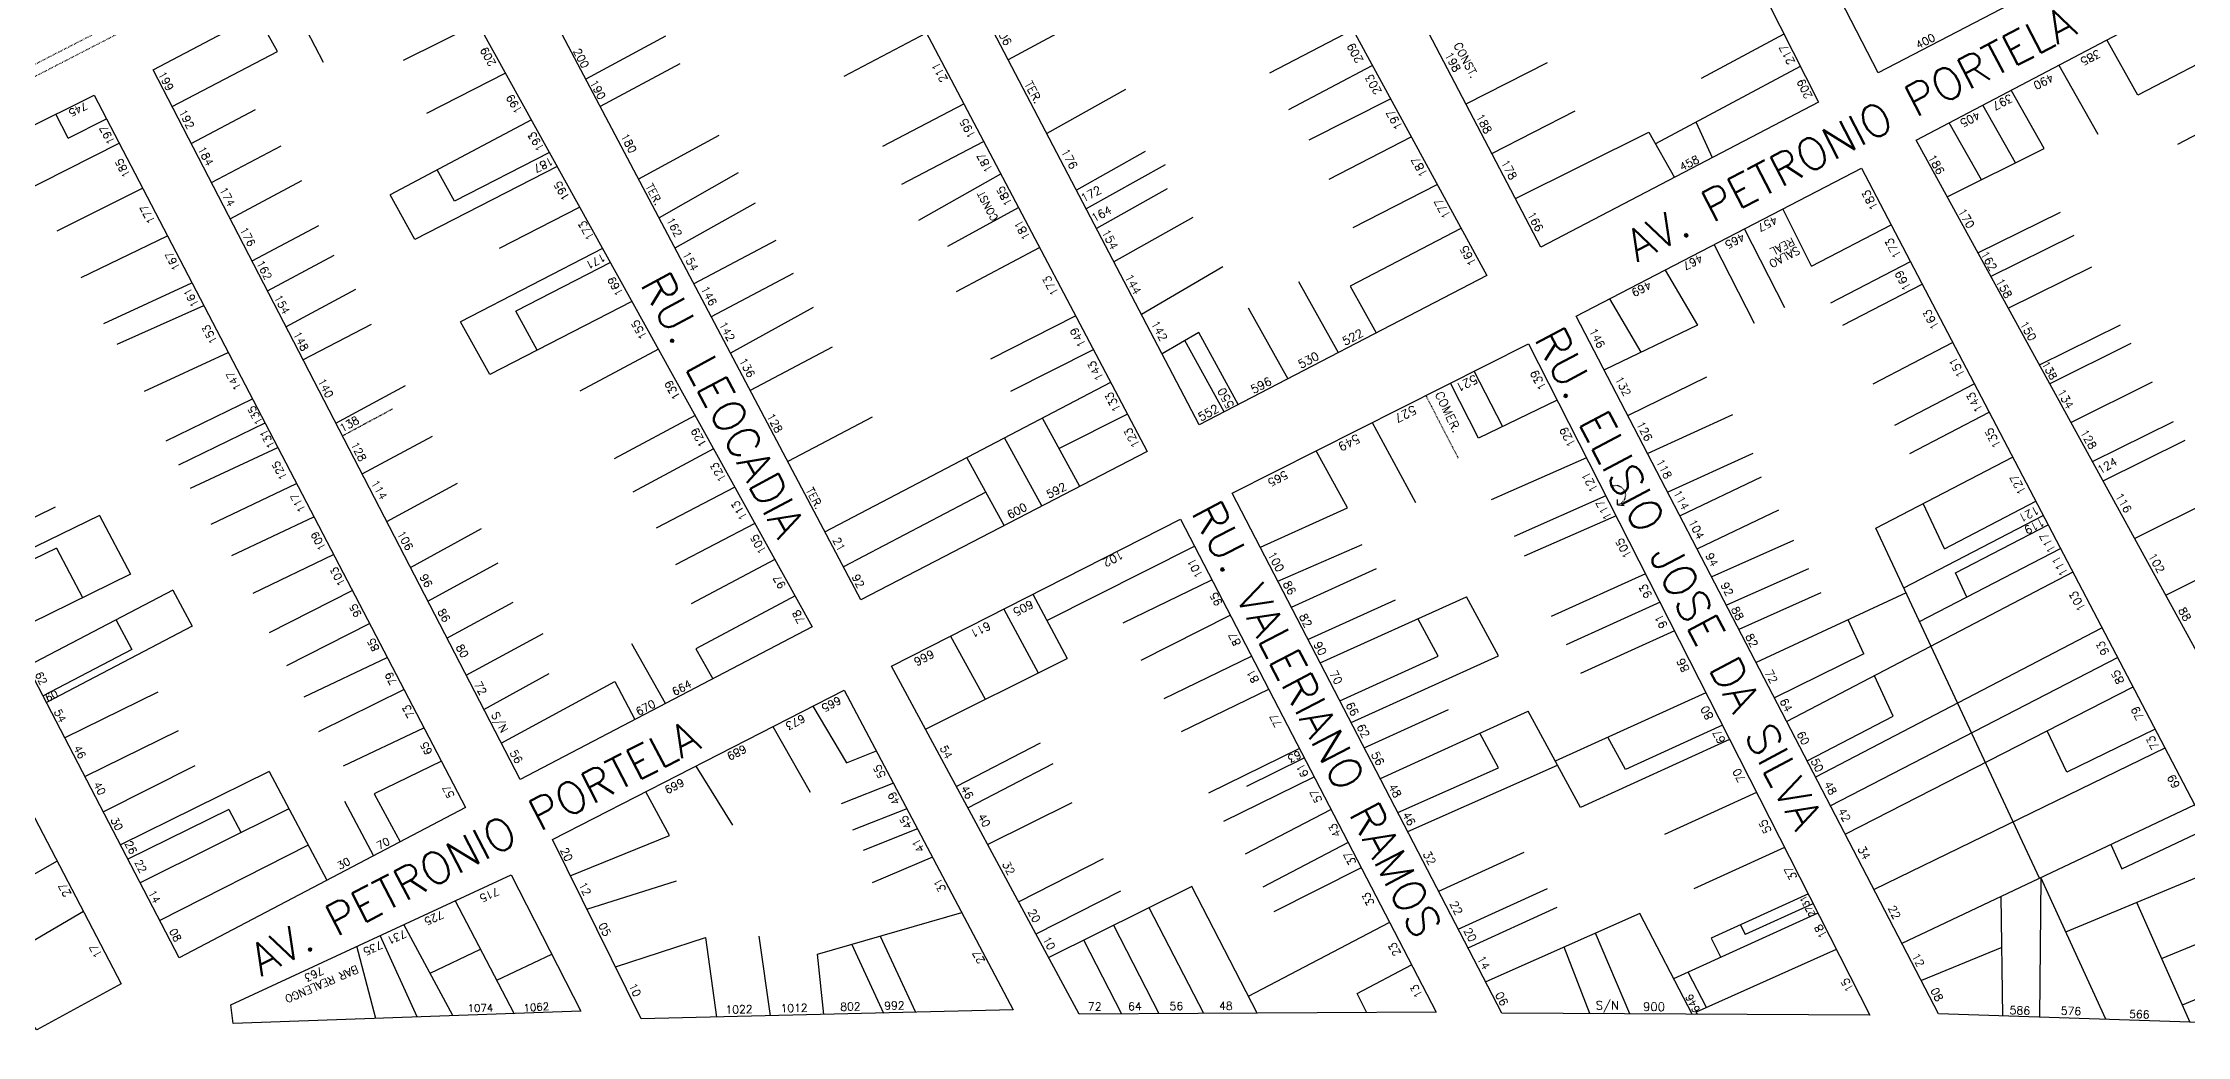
# Model space of a CAD drawing. Extents: x 714896 to 749292, y 8417558 to 8447149.
# Drawn here: x 737358.6 to 737760.6, y 8427037.1 to 8427223.3 of the extents above; entities that cross this region are included whole.
import ezdxf

# ---------------------------------------------------------------- set-up
doc = ezdxf.new("R2010")
doc.units = 0
doc.header["$MEASUREMENT"] = 0
doc.linetypes.add('ACAD_ISO03W100', pattern=[30, 12, -18])
for name, color, linetype in [('LOTE', 7, 'CONTINUOUS'), ('NUM-PORTA', 7, 'CONTINUOUS'), ('QUADRA', 6, 'CONTINUOUS'), ('TEXTO', 7, 'CONTINUOUS'), ('TEXTODERUA', 3, 'CONTINUOUS')]:
    doc.layers.add(name, color=color, linetype=linetype)
doc.styles.add('ROMANS', font='ROMANS.SHX', dxfattribs={"height": 1.5})

msp = doc.modelspace()

# ---------------------------------------------------------------- linework, layer by layer
at = {"layer": 'LOTE', "color": 7}
for p, q in [((737404.86, 8427231.71, 515.21), (737411.11, 8427219.65, 516.54)), ((737402.54, 8427221.67, 516.31), (737398.74, 8427228.48, 515.21)), ((737440.15, 8427226.92, 516.85), (737426.12, 8427219.98, 516.62)), ((737554.33, 8427228.02, 519.5), (737539.58, 8427220.08, 519.72)), ((737588.6, 8427217.62, 519.5), (737604.22, 8427225.76, 520.08)), ((737382.8, 8427211.35, 519.26), (737402.54, 8427221.67, 516.31)), ((737475.33, 8427224.5, 517.93), (737460.37, 8427216.46, 519.26)), ((737508.79, 8427216.99, 517.12), (737524.23, 8427225.15, 516.69)), ((737684.99, 8427224.92, 522.2), (737669.48, 8427216.58, 520.97)), ((737751.39, 8427213.48, 524.79), (737745.53, 8427223.81, 525.03)), ((737769.42, 8427222.83, 525.04), (737751.39, 8427213.48, 524.79)), ((737445.34, 8427217.56, 516.85), (737430.52, 8427210, 516.81)), ((737478.01, 8427219.35, 517.93), (737463.05, 8427211.32, 519.26)), ((737592.17, 8427210.75, 519.36), (737607.84, 8427219, 520.08)), ((737625.41, 8427211.8, 519.93), (737640.68, 8427219.59, 520.6)), ((737688.08, 8427218.82, 522.2), (737660.92, 8427204.31, 520.54)), ((737736.53, 8427219.08, 525.03), (737743.84, 8427206.17, 524.67)), ((737561.56, 8427214.54, 519.41), (737546.8, 8427206.29, 519.72)), ((737733.83, 8427203.48, 524.58), (737727.6, 8427214.37, 525.03)), ((737363.34, 8427205.38, 0.03), (737361.01, 8427209.87)), ((737386.39, 8427204.39, 519.26), (737398.46, 8427210.74, 517.21)), ((737516.08, 8427203.87, 517.09), (737531.24, 8427211.85, 516.69)), ((737596.02, 8427205.11, 519.29), (737611.23, 8427212.76, 520.08)), ((737630.25, 8427202.54, 519.93), (737645.85, 8427210.5, 520.55)), ((737728.46, 8427200.79, 524.58), (737722.29, 8427211.58, 525.03)), ((737774.71, 8427212.55, 525.04), (737758.81, 8427204.21, 524.74)), ((737363.34, 8427205.38, 0.02), (737370.49, 8427209)), ((737450.17, 8427208.84, 516.85), (737423.67, 8427194.78, 516.95)), ((737485.29, 8427205.91, 517.95), (737470.25, 8427197.72, 519.26)), ((737599.76, 8427197.71, 519.14), (737615.1, 8427205.66, 520.08)), ((737634.68, 8427194.09, 519.93), (737659.68, 8427206.52, 520.6)), ((737659.68, 8427206.52, 520.6), (737664.47, 8427198.04, 520.22)), ((737668.56, 8427208.35, 520.66), (737671.57, 8427201.75, 520.22)), ((737722.07, 8427197.6, -0.44), (737715.98, 8427208.26)), ((737353.38, 8427194.57, 515.45), (737372.87, 8427204.43, 515.38)), ((737390.19, 8427197.06, 519.26), (737403.24, 8427203.95, 517.44)), ((737453.57, 8427202.69, 516.85), (737435.78, 8427193.57, 517)), ((737519.64, 8427196.78, 517.07), (737534.96, 8427204.8, 516.69)), ((737565.23, 8427202.88, 519.21), (737552.36, 8427195.66, 519.72)), ((737715.62, 8427194.37, 523.67), (737733.83, 8427203.48, 524.58)), ((737393.69, 8427190.29, 519.26), (737407.13, 8427197.44, 517.59)), ((737455.03, 8427200.07, 516.85), (737428.33, 8427186.38, 517.07)), ((737488.97, 8427198.92, 517.95), (737474.1, 8427190.44, 519.26)), ((737522.8, 8427190.05, 517.05), (737538.19, 8427198.68, 516.69)), ((737569.02, 8427200.42, 519.13), (737554.22, 8427192.12, 519.72)), ((737361.26, 8427188.04, 515.45), (737377.24, 8427196.05, 515.38)), ((737492.16, 8427193.19, 517.93), (737477.08, 8427184.8, 519.26)), ((737569.39, 8427195.87, 519.19), (737556.14, 8427188.44, 519.72)), ((737604.28, 8427188.64, 518.84), (737619.98, 8427196.69, 520.08)), ((737397.79, 8427182.37, 519.26), (737410.33, 8427189.03, 517.78)), ((737459.15, 8427192.42, 516.85), (737444.12, 8427184.69, 517.01)), ((737528.24, 8427185.13, 516.97), (737541.51, 8427192.39, 516.69)), ((737574.19, 8427190.54, 519.13), (737559.39, 8427182.24, 519.72)), ((737690.21, 8427181.43, 1052.89), (737684.81, 8427192.12, 523.72)), ((737690.21, 8427181.43, 1052.89), (737705.11, 8427189.16, 523.72)), ((737721.39, 8427183.87, 523.67), (737736.86, 8427191.55, 524.37)), ((737365.76, 8427179.3, 515.46), (737381.92, 8427187.07, 515.38)), ((737496.03, 8427186.24, 517.87), (737480.66, 8427178.1, 519.26)), ((737624.46, 8427188.46, 520.08), (737603.66, 8427177.63, 518.21)), ((737679.52, 8427170.62, 522.91), (737671.92, 8427185.44, 523.72)), ((737685.2, 8427173.57, 522.91), (737677.61, 8427188.39, 523.72)), ((737723.76, 8427179.47, 523.67), (737739.46, 8427187.24, 524.29)), ((737400.67, 8427176.79, 519.26), (737413.18, 8427183.48, 517.84)), ((737463.53, 8427184.72, 516.85), (737436.88, 8427170.99, 517.17)), ((737464.99, 8427182.09, 516.85), (737447.23, 8427172.95, 517.06)), ((737529.87, 8427176.62, 516.97), (737545.45, 8427184.91, 516.69)), ((737579.82, 8427181.28, 518.9), (737564.57, 8427172.34, 519.72)), ((737693.82, 8427174.52, 1052.89), (737708.72, 8427182.25, 523.72)), ((737727.07, 8427173.51, 523.67), (737742.77, 8427181.28, 524.29)), ((737370.03, 8427170.66, 515.45), (737386.53, 8427178.25, 515.38)), ((737404.16, 8427170.05, 519.26), (737417.27, 8427177.06, 517.86)), ((737499.27, 8427180.04, 517.87), (737483.9, 8427171.9, 519.26)), ((737594.03, 8427178.51, 518.56), (737601.45, 8427165.21, 516.9)), ((737603.66, 8427177.63, 518.21), (737608.56, 8427168.88, 516.9)), ((737662.73, 8427180.67, 523.72), (737668.78, 8427170.35, 522.63)), ((737696.03, 8427170.31, 1052.89), (737710.93, 8427178.03, 523.72)), ((737372.5, 8427166.77, 515.45), (737388.74, 8427174.01, 515.38)), ((737469.03, 8427174.8, 516.85), (737442.4, 8427161.06, 517.18)), ((737503.01, 8427173.65, 517.82), (737487.5, 8427165.09, 519.26)), ((737584.57, 8427173.59, 518.56), (737591.99, 8427160.29, 516.9)), ((737652.3, 8427175.26), (737658.17, 8427165.26, -1.06)), ((737407.35, 8427163.87, 519.26), (737420.17, 8427170.51, 517.92)), ((737536.31, 8427164, 516.84), (737552.22, 8427172.08, 516.69)), ((737575.3, 8427168.95, 518.91), (737568.43, 8427164.96, 519.72)), ((737582.71, 8427155.47, 516.9), (737575.3, 8427168.95, 518.91)), ((737668.78, 8427170.35, 522.63), (737651.35, 8427161.99, 520.61)), ((737732.91, 8427162.88, 523.67), (737748.14, 8427170.41, 524.23)), ((737377.63, 8427157.97, 515.43), (737393.33, 8427165.21, 515.38)), ((737473.98, 8427165.85, 516.85), (737459.24, 8427157.97, 517.03)), ((737506.56, 8427166.21, 517.77), (737491.2, 8427158.09, 519.26)), ((737540.04, 8427157.96, 516.71), (737555.54, 8427165.79, 516.69)), ((737580.06, 8427154.08, 516.9), (737572.7, 8427167.44, 518.9)), ((737701.75, 8427159.37, 1052.89), (737716.65, 8427167.1, 523.72)), ((737734.83, 8427159.37, 523.67), (737750.14, 8427166.94, 524.2)), ((737632.25, 8427151.43, 520.93), (737626.96, 8427161.71, 521.74)), ((737413.51, 8427151.96, 519.26), (737426.59, 8427159.02, 517.93)), ((737505.22, 8427131.59, 519.26), (737558.79, 8427159.64, 516.69)), ((737627.78, 8427149.18, 520.93), (737622.49, 8427159.46, 521.74)), ((737670.5, 8427160.59, 522.17), (737655.81, 8427153.41, 520.61)), ((737705.81, 8427151.62, 1052.89), (737720.7, 8427159.35, 523.72)), ((737738.82, 8427152.12, 523.67), (737754.12, 8427159.69, 524.2)), ((737381.68, 8427148.66, 515.42), (737397.86, 8427156.53, 515.38)), ((737480.88, 8427153.41, 516.85), (737465.68, 8427145.26, 517)), ((737514.05, 8427153.07, 517.54), (737498.25, 8427144.77, 519.26)), ((737553, 8427140.12, 515.45), (737546, 8427152.9, 516.69)), ((737561.93, 8427153.68, 516.69), (737549.13, 8427147.19, 516.53)), ((737642.5, 8427156.31, 521.64), (737627.78, 8427149.18, 520.93)), ((737675.39, 8427153.56, 521.95), (737659.47, 8427146.3, 520.61)), ((737708.6, 8427146.28, 1052.89), (737723.5, 8427154.01, 523.72)), ((737721.6, 8427153.13), (737721.6, 8427153.13)), ((737384.05, 8427144.15, 515.42), (737400.23, 8427152.01, 515.38)), ((737418.43, 8427142.45, 519.26), (737431.63, 8427149.56, 517.92)), ((737545.89, 8427136.44, 515.45), (737538.9, 8427149.23, 516.69)), ((737607.83, 8427152.09, 521.74), (737615.96, 8427137.1, 520.22)), ((737742.85, 8427144.77, 523.67), (737758.07, 8427152.3, 524.19)), ((737386.26, 8427139.8, 515.4), (737402.62, 8427147.4, 515.38)), ((737484.32, 8427147.18, 516.85), (737469.2, 8427139.06, 516.96)), ((737538.79, 8427132.77, 515.45), (737531.81, 8427145.52, 516.69)), ((737603.2, 8427136.08, 519.93), (737597.32, 8427146.81, 521.74)), ((737648.02, 8427145.45, 521.64), (737630.14, 8427137.58, 520.55)), ((737679.18, 8427146.3, 521.95), (737663.27, 8427139.04, 520.61)), ((737702.23, 8427132.3, 1435.17), (737727.89, 8427145.61, 523.72)), ((737744.85, 8427141.14, 523.67), (737760.22, 8427148.75, 524.18)), ((737680.76, 8427141.85, 521.81), (737665.54, 8427134.59, 520.61)), ((737390.11, 8427133.01, 515.37), (737406.13, 8427140.67, 515.38)), ((737423.05, 8427133.51, 519.26), (737436.34, 8427140.69, 517.89)), ((737488.31, 8427139.98, 516.85), (737473.56, 8427132.29, 516.9)), ((737535.36, 8427139.06, 516.28), (737508.67, 8427125.06, 519.26)), ((737651.65, 8427138.32, 521.64), (737634.43, 8427130.75, 520.41)), ((737715.09, 8427128.42, 1192.98), (737711.11, 8427136.91, 1292.21)), ((737715.09, 8427128.42, 1132.85), (737732.24, 8427137.32, 523.72)), ((737750.76, 8427130.37, 523.67), (737766.06, 8427137.95, 524.17)), ((737360.9, 8427136.19, 515.7), (737344.39, 8427128.19, 516.39)), ((737369.18, 8427134.66, 516.39), (737346.69, 8427123.75, 516.39)), ((737369.18, 8427134.66, 516.39), (737375.01, 8427123.67, 515.36)), ((737394.02, 8427127.19, 515.34), (737409.41, 8427134.38, 515.38)), ((737492.08, 8427133.19, 516.85), (737477.21, 8427125.4, 516.81)), ((737586.85, 8427128.7, 517.03), (737603.2, 8427136.08, 519.93)), ((737653.54, 8427134.58, 521.64), (737636.31, 8427127.01, 520.41)), ((737684.02, 8427135.65, 521.81), (737668.8, 8427128.39, 520.61)), ((737707.48, 8427121.09, 520.52), (737733.62, 8427134.66, 523.72)), ((737717.21, 8427123.89, 1140), (737734.56, 8427132.89, 523.72)), ((737427.49, 8427124.92, 519.26), (737440.83, 8427132.21, 517.84)), ((737546.83, 8427114.99, 519.11), (737574.5, 8427128.92, 519.81)), ((737590.15, 8427122.33, 517.03), (737605.91, 8427129.24, 519.5)), ((737686.84, 8427129.97, 521.72), (737671.47, 8427123.14, 520.61)), ((737732.96, 8427066.68, 520.74), (737702.23, 8427132.3, 520.48)), ((737361.12, 8427128.52, 515.83), (737347.62, 8427121.98, 516.39)), ((737361.12, 8427128.52, 516.25), (737366.03, 8427119.26, 515.38)), ((737398.03, 8427120.11, 515.31), (737413.08, 8427127.35, 515.38)), ((737430.75, 8427118.62, 519.26), (737443.93, 8427125.76, 517.8)), ((737495.84, 8427126.39, 516.85), (737480.1, 8427118.08, 516.66)), ((737592.67, 8427117.49, 517.03), (737608.64, 8427124.71, 519.34)), ((737689.64, 8427124.66, 521.72), (737674.27, 8427117.84, 520.61)), ((737710.44, 8427114.77, 1462.48), (737736.87, 8427128.48, 523.72)), ((737756.59, 8427119.73, 523.67), (737771.69, 8427127.23, 524.15)), ((737375.01, 8427123.67, 515.16), (737352.5, 8427112.6, 516.39)), ((737382.95, 8427120.66, 516.39), (737355.72, 8427106.39, 516.39)), ((737382.95, 8427120.66, 518.82), (737386.54, 8427113.9, 518.19)), ((737561.1, 8427114.53, 518.97), (737577.76, 8427122.62, 519.81)), ((737659.05, 8427123.73, 521.64), (737641.37, 8427115.71, 520.25)), ((737739.18, 8427124.04, 523.72), (737685.59, 8427096.04, 520.61)), ((737719.33, 8427119.37, 1087.21), (737717.21, 8427123.89, 1140)), ((737401.04, 8427112.75, 515.26), (737416.6, 8427120.6, 515.38)), ((737434.34, 8427111.68, 519.26), (737446.78, 8427118.41, 517.76)), ((737499.62, 8427119.58, 516.85), (737481.03, 8427109.69, 516.37)), ((737538.74, 8427117.12, 519.81), (737545.21, 8427105.17, 518.42)), ((737544.2, 8427119.89, 519.81), (737550.65, 8427107.88, 518.6)), ((737595.75, 8427111.44, 517.03), (737612.16, 8427118.88, 519.11)), ((737598.09, 8427107.03, 517.03), (737625.48, 8427119.44, 521.18)), ((737631.49, 8427108.33, 520.56), (737625.48, 8427119.44, 521.18)), ((737661.78, 8427118.39, 521.64), (737644.16, 8427110.4, 520.16)), ((737691.95, 8427120.14, 521.72), (737676.59, 8427113.31, 520.61)), ((737707.91, 8427120.18, 520.53), (737679.84, 8427107.11, 520.61)), ((737386.54, 8427113.9, 516.39), (737359.25, 8427099.6, 516.39)), ((737372.35, 8427115.04, 518.82), (737375.26, 8427109.57, 518.31)), ((737404.29, 8427106.55, 515.26), (737419.85, 8427114.4, 515.38)), ((737564.52, 8427107.57, 518.74), (737581.2, 8427115.99, 519.81)), ((737620.19, 8427108.27, 521.06), (737616.38, 8427115.32, 521.76)), ((737664.47, 8427113.04, 521.64), (737646.85, 8427105.05, 520.16)), ((737690.97, 8427085.66, 520.61), (737744.65, 8427113.59, 523.72)), ((737700.02, 8427108.74, 520.55), (737697.04, 8427115.12, 520.52)), ((737375.26, 8427109.57, 516.39), (737358.61, 8427100.84, 516.39)), ((737437.95, 8427104.71, 519.26), (737452.35, 8427112.53, 517.49)), ((737475.31, 8427099.43, 515.82), (737469, 8427110.59, 516.76)), ((737481.03, 8427109.69, 516.37), (737484.21, 8427104.07, 515.82)), ((737528.73, 8427112.04, 519.81), (737535.25, 8427100.2, 517.93)), ((737700.02, 8427108.74, 521.78), (737683.27, 8427100.47, 520.61)), ((737407.55, 8427100.69, 515.14), (737423.15, 8427108.03, 515.38)), ((737441.25, 8427098.32, 519.26), (737453.51, 8427105.02, 517.39)), ((737524.08, 8427094.63, 516.25), (737550.65, 8427107.88, 518.6)), ((737568.8, 8427100.35, 518.6), (737585.18, 8427108.3, 519.81)), ((737601.75, 8427099.91, 517.03), (737620.19, 8427108.27, 519.21)), ((737603.9, 8427095.83, 517.03), (737631.49, 8427108.33, 520.29)), ((737705.5, 8427097.05, 520.6), (737701.97, 8427104.6, 520.57)), ((737380.15, 8427101.53, 515.44), (737362.71, 8427092.95, 516.39)), ((737410.32, 8427094.14, 515.04), (737426.28, 8427102.05, 515.38)), ((737444.52, 8427092, 519.26), (737465.83, 8427103.53, 516.64)), ((737465.83, 8427103.53, 516.64), (737469.57, 8427096.44, 515.82)), ((737572.04, 8427094.15, 518.6), (737588.42, 8427102.1, 519.81)), ((737670.37, 8427101.44, 521.64), (737642.14, 8427088.62, 519.1)), ((737502.94, 8427098.92, 514.52), (737509.25, 8427088.28, 514.52)), ((737606.34, 8427091.13, 517.03), (737622.11, 8427098.32, 518.84)), ((737609.35, 8427085.33, 517.03), (737637.07, 8427097.99, 520.09)), ((737646.85, 8427079.91, 518.97), (737637.07, 8427097.99, 519.98)), ((737689.4, 8427088.67, 520.61), (737705.5, 8427097.05, 520.6)), ((737383.92, 8427094.29, 515.44), (737366.48, 8427085.71, 516.39)), ((737414.93, 8427087.74, 514.88), (737430.03, 8427094.85, 515.38)), ((737495.45, 8427095.09, 514.52), (737502.47, 8427082.77, 514.53)), ((737631.51, 8427087.33, 519.01), (737627.99, 8427093.84, 519.65)), ((737674.83, 8427092.65, 521.64), (737646.85, 8427079.91, 518.97)), ((737655.3, 8427087.05, 521.64), (737652.02, 8427093.11, 522.24)), ((737673.5, 8427095.34, 521.64), (737655.3, 8427087.05, 521.64)), ((737738.03, 8427086.52, 523.72), (737734.4, 8427094.27, 520.65)), ((737433.3, 8427088.58, 515.38), (737420.7, 8427082.47, 514.66)), ((737509.25, 8427088.28, 514.52), (737514.86, 8427090.55, 514.5)), ((737545.57, 8427092, 517.74), (737529.87, 8427083.88, 516.25)), ((737577.18, 8427082.7, 518.22), (737594.15, 8427090.98, 519.81)), ((737584.3, 8427083.95, 519.81), (737595.08, 8427089.21, 519.81)), ((737387.1, 8427087.73, 515.35), (737369.93, 8427079.08, 516.39)), ((737401, 8427086.65, 514.53), (737373.15, 8427072.9, 516.39)), ((737401, 8427086.65, 515.62), (737411.82, 8427066.27, 513.7)), ((737481.01, 8427087.69, 514.52), (737487.85, 8427076.63, 514.57)), ((737518.07, 8427084.48, 514.5), (737508.27, 8427080.59, 514.52)), ((737547.95, 8427088.08, 517.63), (737532.04, 8427079.85, 516.25)), ((737579.98, 8427077.39, 518.22), (737596.95, 8427085.67, 519.81)), ((737612.62, 8427078.98, 517.03), (737631.51, 8427087.33, 519.01)), ((737614.48, 8427075.44, 517.03), (737642.56, 8427087.85, 519.97)), ((737415.11, 8427081.08, 514.66), (737420.54, 8427070.84, 513.7)), ((737420.7, 8427082.47, 514.66), (737425.59, 8427073.49, 513.7)), ((737476.08, 8427074.69, 514.61), (737471.6, 8427082.87, 514.52)), ((737551.48, 8427080.81, 517.43), (737535.73, 8427073.01, 516.25)), ((737679.87, 8427082.72, 521.64), (737662.61, 8427074.86, 519.86)), ((737393.44, 8427079.57, 515.12), (737374.53, 8427070.24, 516.39)), ((737404.72, 8427079.64, 514.14), (737376.84, 8427065.8, 516.39)), ((737393.44, 8427079.57, 515.39), (737395.76, 8427075.19, 514.98)), ((737520.59, 8427079.7, 514.5), (737510.4, 8427075.66, 514.51)), ((737584.06, 8427071.25, 518.01), (737600.05, 8427079.57, 519.81)), ((737707.16, 8427054.48, 520.61), (737762.01, 8427080.41, 523.72)), ((737408.32, 8427072.87, 514.43), (737380.52, 8427058.72, 516.39)), ((737457.47, 8427067.14, 515.15), (737476.08, 8427074.69, 514.61)), ((737522.59, 8427075.9, 514.5), (737512.39, 8427071.86, 514.51)), ((737587.37, 8427065.08, 518.01), (737603.36, 8427073.4, 519.81)), ((737685.11, 8427072.42, 521.64), (737668.1, 8427064.67, 519.69)), ((737746.3, 8427072.99, 523.19), (737748.34, 8427068.42, 522.87)), ((737748.34, 8427068.42, 522.81), (737764.35, 8427075.99, 523.72)), ((737361.29, 8427069.83, 512.23), (737340.63, 8427058.14, 514.05)), ((737525.4, 8427070.6, 514.5), (737514.06, 8427065.81, 514.48)), ((737557.35, 8427070.3, 517.19), (737541.54, 8427062.23, 516.25)), ((737589.42, 8427060.4, 517.63), (737605.71, 8427068.64, 519.81)), ((737620.29, 8427064.23, 517.03), (737636.32, 8427071.55, 518.62)), ((737737.84, 8427056.62, 520.72), (737767.91, 8427069.14, 523.72)), ((737460.58, 8427060.85, 515.15), (737477.38, 8427066.16, 514.63)), ((737574.02, 8427065.11, 517.38), (737547.18, 8427051.78, 516.25)), ((737586.26, 8427041.34, 515.38), (737574.02, 8427065.11, 517.38)), ((737623.96, 8427057.14, 517.03), (737640.66, 8427064.76, 518.57)), ((737733.18, 8427066.78, 521.77), (737732.93, 8427040.64, 520.85)), ((737745.35, 8427040.23, 520.85), (737733.18, 8427066.78, 521.77)), ((737366.2, 8427060.42, 512.23), (737347.78, 8427049.67, 514.05)), ((737560.6, 8427064.24, 517.19), (737544.78, 8427056.17, 516.25)), ((737576.26, 8427041.28, 515.38), (737566.03, 8427061.14, 517.06)), ((737625.81, 8427053.59, 517.03), (737642.51, 8427061.21, 518.57)), ((737689.6, 8427063.71, 521.64), (737671.4, 8427055.42, 519.55)), ((737690.44, 8427061.89, 521.64), (737677.75, 8427056.11, 520.18)), ((737725.7, 8427063.25, 522.87), (737726.02, 8427040.87, 522.28)), ((737751.13, 8427062.15, 522.43), (737761.13, 8427039.71, 520.85)), ((737503.79, 8427052.42, 514.4), (737530.89, 8427060.21, 514.5)), ((737567.9, 8427041.24), (737559.36, 8427057.83, 1.4)), ((737584.63, 8427044.54, 515.97), (737611.02, 8427058.39, 519.81)), ((737657.99, 8427060.02, 519.07), (737629.12, 8427047.22, 517.03)), ((737656.14, 8427041.25, 518.13), (737649.7, 8427056.35, 518.67)), ((737667.78, 8427041.18, 518.13), (737657.99, 8427060.02, 519.07)), ((737691.38, 8427060.12, 521.64), (737664.34, 8427047.81, 518.54)), ((737755.82, 8427051.63, 521.64), (737773.29, 8427058.85, 523.72)), ((737431.18, 8427048.84), (737440.66, 8427053.35, -0.8)), ((737443.7, 8427047.54, 514.04), (737453.98, 8427052.43, 513.18)), ((737465.93, 8427050.03, 515.15), (737482.79, 8427055.53, 514.56)), ((737482.79, 8427055.53, 514.56), (737484.89, 8427040.63, 514.09)), ((737492.83, 8427055.77, 514.56), (737494.92, 8427040.87, 514.09)), ((737505.02, 8427041.12, 514.09), (737503.79, 8427052.42, 514.4)), ((737510.16, 8427054.35, 514.41), (737516.16, 8427041.39, 514.09)), ((737515.56, 8427055.8, 514.44), (737522.16, 8427041.54, 514.09)), ((737560.9, 8427041.2), (737553.77, 8427055.05, 1.17)), ((737648.64, 8427041.29, 518.13), (737643.82, 8427053.74, 518.39)), ((737694.81, 8427053.32, 521.64), (737668.59, 8427041.55, 518.13)), ((737725.84, 8427053.67, 522.92), (737710.8, 8427047.48, 522.28)), ((737604.97, 8427045.04, -1.49), (737615.21, 8427050.41)), ((737670.52, 8427042.41, 518.13), (737667.07, 8427049.05, 518.46)), ((737759.76, 8427042.93, 521.23), (737777.7, 8427050.43, 523.72)), ((737606.81, 8427041.46), (737604.97, 8427045.04, 0.3))]:
    msp.add_line(p, q, dxfattribs=at)
at = {"layer": 'LOTE', "color": 7, "linetype": 'ACAD_ISO03W100', "ltscale": 0.007}
msp.add_line((737617.87, 8427157.14, 521.74), (737623.96, 8427145.37, 520.75), dxfattribs=at)
at = {"layer": 'LOTE', "color": 7, "linetype": 'ACAD_ISO03W100', "ltscale": 0.005}
msp.add_line((737414.74, 8427149.58, 519.26), (737424.13, 8427154.65, 518.19), dxfattribs=at)
at = {"layer": 'LOTE', "color": 7, "linetype": 'ACAD_ISO03W100', "ltscale": 0.01}
msp.add_lwpolyline([(737327.01, 8427201.48), (737426.21, 8427252.57), (737446.82, 8427263.3), (737446.82, 8427263.3), (737446.99, 8427263.41), (737447.17, 8427263.61), (737447.28, 8427263.81), (737447.35, 8427264.02), (737447.36, 8427264.22), (737447.32, 8427264.47), (737447.22, 8427264.7), (737447.09, 8427264.88), (737446.9, 8427265.04), (737446.7, 8427265.14), (737446.49, 8427265.19), (737446.24, 8427265.19), (737446.02, 8427265.13), (737445.82, 8427265.04), (737425.29, 8427254.35), (737326.02, 8427203.21)], dxfattribs=at)
at = {"layer": 'LOTE', "color": 7, "flags": 128}
for points, elevation in [([(737435.78, 8427193.57), (737432.5, 8427199.46)], 516.85), ([(737428.33, 8427186.38), (737423.67, 8427194.78)], 516.85), ([(737451.28, 8427165.64), (737447.23, 8427172.95)], 516.53), ([(737442.4, 8427161.06), (737436.88, 8427170.99)], 516.85), ([(737676.86, 8427057.91), (737677.75, 8427056.11)], 521.64), ([(737671.4, 8427055.42), (737673.18, 8427051.83)], 521.64), ([(737668.78, 8427041.18), (737668.59, 8427041.55)], 518.13)]:
    msp.add_lwpolyline(points, dxfattribs=dict(at, elevation=elevation))
at = {"layer": 'LOTE', "color": 7, "linetype": 'ACAD_ISO03W100', "ltscale": 0.002, "flags": 128}
msp.add_lwpolyline([(737652.53, 8427140.08), (737653.06, 8427140.29), (737653.71, 8427140.32), (737654.45, 8427140.05), (737655.09, 8427139.38), (737655.33, 8427138.55), (737655.11, 8427137.6), (737654.59, 8427136.99), (737653.81, 8427136.65)], dxfattribs=at)
at = {"layer": 'LOTE', "color": 7, "flags": 128}
for points in [[(737653.81, 8427136.65), (737653.84, 8427137.65)], [(737653.81, 8427136.65), (737655.08, 8427136.54)]]:
    msp.add_lwpolyline(points, dxfattribs=at)
at = {"layer": 'LOTE', "color": 7, "linetype": 'CONTINUOUS', "elevation": 523.72, "flags": 128}
for points in [[(737747.59, 8427108.01), (737693.77, 8427080.24)], [(737750.46, 8427102.49), (737696.55, 8427074.92)], [(737754.61, 8427094.58), (737738.03, 8427086.52)], [(737756.45, 8427091.03), (737701.94, 8427064.54)]]:
    msp.add_lwpolyline(points, dxfattribs=at)
at = {"layer": 'LOTE', "color": 7}
for points in [[(737446.94, 8427041.32), (737435.9, 8427062.47)], [(737435.43, 8427040.91), (737426.27, 8427058)], [(737421.03, 8427040.39), (737417.47, 8427053.93)], [(737428.73, 8427040.66), (737421.84, 8427055.93)]]:
    msp.add_lwpolyline(points, dxfattribs=at)
at = {"layer": 'QUADRA', "color": 6}
for points in [[(737687.73, 8427378.83), (737756.73, 8427245.78), (737702.68, 8427217.63), (737634.15, 8427350.55), (737687.73, 8427378.83)], [(737623.94, 8427345.52), (737691.47, 8427212.16), (737639.46, 8427184.95), (737570.11, 8427317.43), (737623.94, 8427345.52)], [(737557.54, 8427311.38), (737629.3, 8427179.67), (737575.4, 8427151.66), (737505.8, 8427284.62), (737557.54, 8427311.38)], [(737495.75, 8427279.16), (737565.64, 8427146.66), (737511.95, 8427118.86), (737441.92, 8427251.36), (737495.75, 8427279.16)], [(737763.93, 8427233.5), (737868.59, 8427030.02), (737802.31, 8427036.45), (737709.78, 8427205), (737763.93, 8427233.5)], [(737368.18, 8427213.43), (737437.84, 8427079.91), (737384.15, 8427051.76), (737314.04, 8427186.51), (737368.18, 8427213.43)], [(737783.73, 8427038.96), (737714.02, 8427041.27), (737646.09, 8427172.04), (737699.55, 8427199.77), (737783.73, 8427038.96)], [(737303.85, 8427179.99), (737373.28, 8427046.84), (737357.44, 8427038.22), (737257.66, 8427156.46), (737303.85, 8427179.99)], [(737637.15, 8427166.84), (737701.11, 8427041.01), (737632.15, 8427041.37), (737581.54, 8427138.87), (737637.15, 8427166.84)], [(737571.9, 8427133.95), (737619.81, 8427041.54), (737552.9, 8427041.15), (737517.66, 8427106.43), (737571.9, 8427133.95)], [(737508.84, 8427101.94), (737540.52, 8427041.99), (737470.74, 8427040.28), (737454.13, 8427073.93), (737508.84, 8427101.94)], [(737446.39, 8427067.32), (737459.42, 8427041.76), (737394.23, 8427039.42), (737393.85, 8427042.94), (737446.39, 8427067.32)]]:
    msp.add_lwpolyline(points, close=True, dxfattribs=at)
at = {"layer": 'QUADRA', "color": 6, "linetype": 'CONTINUOUS'}
msp.add_lwpolyline([(737448.04, 8427085.19), (737379.24, 8427218.2), (737430.12, 8427245.02), (737502.83, 8427113.78), (737448.04, 8427085.19)], close=True, dxfattribs=at)

# ---------------------------------------------------------------- texts
at = {"layer": 'NUM-PORTA', "color": 7, "style": 'ROMANS'}
for s, height, rotation, p in [('206', 1.55, 297.6292, (737537.09, 8427226.09)), ('209', 1.476, 119.0021, (737443.61, 8427219.36)), ('200', 1.491, 297.8671, (737457.96, 8427221.72)), ('209', 1.532, 118.4844, (737606.2, 8427219.98)), ('198', 1.513, 297.6898, (737621.36, 8427221.04)), ('217', 1.514, 116.0543, (737687.12, 8427219.63)), ('400', 1.467, 27.4927, (737710.22, 8427222.05)), ('385', 1.51, 207.2035, (737743.88, 8427222.04)), ('199', 1.471, 296.8, (737380.16, 8427217.45)), ('211', 1.503, 117.7967, (737528.26, 8427216.38)), ('203', 1.533, 118.4994, (737609.66, 8427214.09)), ('490', 1.51, 207.1978, (737735.09, 8427217.54)), ('199', 1.476, 120.4082, (737448.52, 8427210.53)), ('190', 1.491, 297.8671, (737461.07, 8427215.84)), ('209', 1.507, 116.0723, (737690.41, 8427213.23)), ('397', 1.51, 207.1978, (737727.4, 8427213.7)), ('745', 1.4, 206.6419, (737366.48, 8427212.23)), ('192', 1.482, 297.1513, (737383.99, 8427210.32)), ('197', 1.532, 118.52, (737613.58, 8427207.47)), ('188', 1.513, 297.6933, (737627.2, 8427209.48)), ('405', 1.51, 207.1978, (737721.31, 8427210.49)), ('197', 1.442, 117.1986, (737372.12, 8427204.67)), ('193', 1.477, 120.4293, (737452.64, 8427203.48)), ('180', 1.491, 297.8644, (737466.86, 8427205.8)), ('195', 1.503, 117.7934, (737533.52, 8427205.86)), ('185', 1.441, 117.3726, (737375.03, 8427198.45)), ('184', 1.483, 297.1904, (737387.57, 8427203.38)), ('187', 1.477, 206.6065, (737453.81, 8427201.9)), ('187', 1.503, 117.7882, (737536.72, 8427199.43)), ('176', 1.55, 297.6333, (737549.44, 8427202.93)), ('187', 1.533, 118.5011, (737618.28, 8427198.64)), ('178', 1.513, 297.6731, (737631.9, 8427200.86)), ('458', 1.481, 27.479, (737665.92, 8427199.19)), ('186', 1.515, 299.0865, (737711.97, 8427201.81)), ('195', 1.477, 118.8343, (737457.42, 8427194.2)), ('174', 1.484, 297.2025, (737391.61, 8427195.75)), ('185', 1.503, 117.7936, (737540.41, 8427193.16)), ('172', 1.55, 27.6333, (737553.69, 8427193.33)), ('177', 1.533, 118.4831, (737622.58, 8427190.83)), ('183', 1.533, 117.5728, (737702.73, 8427192.39)), ('177', 1.441, 117.4469, (737379.67, 8427189.81)), ('173', 1.477, 118.8438, (737462.04, 8427186.78)), ('162', 1.491, 297.8598, (737475.4, 8427190.07)), ('181', 1.503, 117.791, (737543.76, 8427186.78)), ('164', 1.55, 27.6333, (737555.65, 8427189.59)), ('166', 1.511, 297.6439, (737636.83, 8427191.12)), ('457', 1.492, 207.4374, (737683.31, 8427190.87)), ('170', 1.516, 299.3961, (737717.59, 8427191.7)), ('176', 1.484, 297.2126, (737395.43, 8427188.28)), ('154', 1.55, 297.6333, (737557.03, 8427187.82)), ('165', 1.538, 118.3116, (737627.4, 8427181.97)), ('465', 1.492, 207.4561, (737677.19, 8427187.68)), ('173', 1.533, 117.5803, (737707.07, 8427183.36)), ('167', 1.441, 117.4826, (737384.38, 8427181.02)), ('162', 1.484, 297.2193, (737398.55, 8427182.04)), ('171', 1.477, 207.5885, (737463.58, 8427183.83)), ('154', 1.491, 297.8616, (737478.45, 8427183.68)), ('467', 1.492, 207.4561, (737669.32, 8427183.69)), ('162', 1.516, 299.4216, (737721.81, 8427183.71)), ('161', 1.441, 117.4838, (737387.86, 8427174.15)), ('169', 1.477, 118.8438, (737467.45, 8427176.31)), ('146', 1.491, 297.8616, (737481.89, 8427177.18)), ('173', 1.503, 117.7666, (737549.08, 8427176.36)), ('144', 1.55, 297.6355, (737561.36, 8427179.42)), ('469', 1.492, 207.4561, (737659.66, 8427178.68)), ('169', 1.531, 117.5493, (737708.89, 8427177.31)), ('158', 1.516, 299.4216, (737724.67, 8427178.59)), ('154', 1.484, 297.2222, (737401.88, 8427175.58)), ('163', 1.535, 117.5927, (737714.17, 8427169.98)), ('153', 1.441, 117.4835, (737391.34, 8427167.29)), ('148', 1.484, 297.2242, (737405.43, 8427168.69)), ('155', 1.477, 118.8416, (737471.91, 8427168.17)), ('142', 1.491, 297.8563, (737485.29, 8427170.53)), ('149', 1.503, 117.7666, (737554.18, 8427166.68)), ('142', 1.551, 297.6391, (737566.29, 8427170.69)), ('522', 1.57, 27.4612, (737602.73, 8427166.48)), ('146', 1.501, 297.0714, (737648.44, 8427169.29)), ('150', 1.516, 299.4312, (737729.19, 8427170.59)), ('530', 1.57, 27.4612, (737594.45, 8427162.17)), ('147', 1.44, 117.4851, (737395.82, 8427158.57)), ('136', 1.491, 297.8563, (737489.06, 8427163.72)), ('143', 1.503, 117.7486, (737557.49, 8427160.39)), ('521', 1.637, 207.0241, (737627.06, 8427161.12)), ('139', 1.535, 117.6262, (737640.54, 8427158.66)), ('151', 1.535, 117.5977, (737719.01, 8427161.01)), ('138', 1.4, 299.4357, (737733.32, 8427163.08)), ('140', 1.484, 297.2246, (737410.05, 8427159.9)), ('139', 1.477, 118.8397, (737478.17, 8427156.85)), ('133', 1.503, 117.7265, (737560.75, 8427154.55)), ('550', 1.567, 117.4506, (737581.97, 8427155.23, 517.03)), ('596', 1.57, 27.4552, (737585.57, 8427157.45)), ('132', 1.502, 297.2666, (737653.3, 8427160.28)), ('143', 1.535, 117.5951, (737722.35, 8427154.46)), ('134', 1.516, 299.4357, (737736.19, 8427157.84)), ('135', 1.44, 117.4841, (737399.89, 8427152.1)), ('138', 1.485, 29.0495, (737414.71, 8427150.22)), ('128', 1.491, 297.8586, (737494.25, 8427153.34)), ('552', 1.567, 28.841, (737575.72, 8427152.27)), ('527', 1.637, 207.0241, (737615.59, 8427155.35)), ('131', 1.44, 117.4841, (737402.14, 8427147.7)), ('129', 1.477, 118.8373, (737483.11, 8427147.97)), ('123', 1.505, 117.4564, (737564.3, 8427147.82)), ('549', 1.636, 207.0356, (737604.98, 8427149.99)), ('129', 1.531, 117.7659, (737646.01, 8427147.99)), ('126', 1.503, 297.3554, (737657.32, 8427151.84)), ('135', 1.535, 117.5917, (737725.77, 8427147.76)), ('128', 1.516, 299.4274, (737740.5, 8427150.28)), ('128', 1.484, 297.2739, (737416.25, 8427148)), ('118', 1.503, 297.3554, (737660.98, 8427144.78)), ('124', 1.516, 29.4654, (737744.3, 8427142.39)), ('125', 1.44, 117.4812, (737404.43, 8427141.76)), ('114', 1.484, 299.0433, (737420.05, 8427140.79)), ('123', 1.477, 118.8356, (737486.76, 8427141.47)), ('565', 1.5, 207.7242, (737591.5, 8427143.12)), ('121', 1.53, 117.7895, (737650.19, 8427139.51)), ('127', 1.535, 117.5937, (737730.47, 8427139.06)), ('117', 1.44, 117.4977, (737407.88, 8427135.71)), ('113', 1.477, 118.8268, (737490.72, 8427134.29)), ('600', 1.505, 27.4564, (737539.85, 8427133.98)), ('592', 1.505, 27.4564, (737547.21, 8427137.8)), ('117', 1.53, 117.7895, (737652.84, 8427134.3)), ('114', 1.503, 297.3434, (737664.21, 8427138.96)), ('116', 1.515, 299.4275, (737747.07, 8427138.37)), ('104', 1.503, 297.3434, (737667.06, 8427133.47)), ('121', 1.535, 207.5847, (737732.35, 8427136.5)), ('119', 1.535, 207.5847, (737733.37, 8427134.23)), ('109', 1.44, 117.5025, (737411.71, 8427128.56)), ('106', 1.484, 299.0435, (737424.94, 8427131.27)), ('105', 1.477, 118.8161, (737494.26, 8427127.98)), ('21', 1.492, 297.8272, (737506.6, 8427130.06)), ('105', 1.529, 117.809, (737656.52, 8427127.14)), ('117', 1.535, 117.5847, (737736.04, 8427128.13)), ('103', 1.44, 117.4944, (737415.35, 8427121.9)), ('102', 1.53, 206.9257, (737560.66, 8427128.1)), ('101', 1.479, 117.2891, (737576.14, 8427123.43)), ('100', 1.534, 298.2569, (737588.16, 8427127.36)), ('94', 1.503, 297.3552, (737670.24, 8427127.18, -520.61)), ('111', 1.535, 117.5847, (737738.33, 8427123.75)), ('102', 1.515, 299.4267, (737753.28, 8427127.07)), ('96', 1.484, 299.0418, (737429.16, 8427123.19)), ('97', 1.477, 118.7857, (737497.92, 8427121.46)), ('92', 1.493, 297.7681, (737510.19, 8427123.16)), ('86', 1.533, 298.3065, (737591.01, 8427121.9)), ('93', 1.529, 117.8207, (737660.35, 8427119.66, -521.64)), ('92', 1.503, 297.3552, (737673.1, 8427121.66, -520.61)), ('95', 1.44, 117.4944, (737418.38, 8427116.09)), ('86', 1.484, 299.0405, (737432.51, 8427116.68)), ('78', 1.479, 118.4896, (737501.51, 8427114.9)), ('605', 1.528, 207.0072, (737543.8, 8427118.86)), ('95', 1.475, 117.3543, (737579.77, 8427118.2)), ('88', 1.503, 297.3365, (737675.05, 8427117.11)), ('103', 1.535, 117.574, (737741.64, 8427117.18)), ('88', 1.515, 299.4258, (737758.87, 8427116.91)), ('611', 1.528, 207.0295, (737535.8, 8427114.82)), ('82', 1.532, 298.3593, (737594.05, 8427115.77)), ('91', 1.529, 117.8207, (737663.23, 8427114, -521.64)), ('85', 1.44, 117.4944, (737421.74, 8427109.65)), ('80', 1.484, 299.0379, (737435.95, 8427110)), ('666', 1.526, 207.1329, (737525.2, 8427109.54)), ('87', 1.475, 117.3543, (737583.27, 8427110.68)), ('90', 1.532, 298.3593, (737596.77, 8427110.53)), ('82', 1.503, 297.3365, (737677.73, 8427112.03)), ('93', 1.535, 117.5707, (737746.06, 8427108.97, -523.72)), ('62', 1.451, 297.4179, (737357.04, 8427104.91)), ('79', 1.44, 117.4944, (737425.03, 8427103.34)), ('81', 1.475, 117.3603, (737586.68, 8427103.74)), ('70', 1.532, 298.3703, (737599.72, 8427105.1)), ('86', 1.529, 117.8235, (737667.38, 8427105.77)), ('72', 1.503, 297.3708, (737681.38, 8427105.27)), ('85', 1.535, 117.5707, (737748.89, 8427103.56, -523.72)), ('60', 1.4, 27.4179, (737359.46, 8427099.69)), ('72', 1.485, 299.038, (737439.35, 8427103.03)), ('664', 1.484, 28.1916, (737477.03, 8427100.8)), ('665', 1.475, 208.1298, (737507.75, 8427100.83)), ('54', 1.451, 297.4172, (737360.6, 8427097.88)), ('73', 1.44, 117.4904, (737428.34, 8427097.17)), ('S/N', 1.485, 299.038, (737442.59, 8427097.33)), ('670', 1.484, 28.1812, (737470.26, 8427097.09)), ('673', 1.472, 207.3883, (737501.03, 8427097.43)), ('77', 1.475, 117.3603, (737590.98, 8427095.45)), ('66', 1.532, 298.3703, (737602.79, 8427099.19)), ('80', 1.529, 117.8231, (737671.86, 8427096.87)), ('64', 1.503, 297.3708, (737684.16, 8427099.9)), ('79', 1.535, 117.5647, (737752.57, 8427096.75)), ('62', 1.532, 298.3872, (737604.85, 8427095.08)), ('67', 1.529, 117.8231, (737674.14, 8427092.39, 0.03)), ('60', 1.503, 297.3708, (737687.37, 8427093.74)), ('73', 1.535, 117.5647, (737755.45, 8427091.24)), ('46', 1.451, 297.4322, (737364.28, 8427091.09)), ('65', 1.44, 117.4087, (737431.67, 8427090.23)), ('56', 1.485, 298.9904, (737446.07, 8427090.2)), ('689', 1.472, 207.3177, (737490.03, 8427091.73)), ('54', 1.482, 298.1766, (737526.7, 8427091.09)), ('63', 1.475, 205.12, (737594.09, 8427090.67)), ('56', 1.532, 298.3874, (737607.56, 8427089.89)), ('50', 1.503, 297.3708, (737690, 8427088.66)), ('669', 1.472, 207.4323, (737478.34, 8427085.45)), ('55', 1.487, 118.0697, (737516.68, 8427085.91)), ('61', 1.475, 117.3624, (737595.96, 8427086.04)), ('70', 1.529, 117.8238, (737677.88, 8427085.12)), ('69', 1.535, 117.5573, (737759.36, 8427083.99)), ('40', 1.45, 297.4088, (737368, 8427084.27)), ('57', 1.437, 117.047, (737435.81, 8427082.13)), ('49', 1.487, 118.1184, (737519.4, 8427080.83)), ('46', 1.481, 298.2229, (737530.63, 8427083.56)), ('57', 1.475, 117.3624, (737598.51, 8427081.24)), ('48', 1.532, 298.3735, (737610.8, 8427083.85)), ('48', 1.502, 297.2214, (737692.48, 8427084.38, -523.72)), ('30', 1.45, 297.4233, (737371.23, 8427077.62)), ('45', 1.487, 118.1177, (737521.63, 8427076.36)), ('40', 1.482, 298.1776, (737533.82, 8427078.3)), ('43', 1.5, 117.3624, (737602.06, 8427074.81)), ('46', 1.532, 298.3791, (737613.42, 8427078.63)), ('55', 1.529, 117.8208, (737682.77, 8427075.54)), ('42', 1.502, 297.2214, (737695.1, 8427079.33, -523.72)), ('26', 1.45, 297.3604, (737373.88, 8427073.2)), ('70', 1.426, 27.749, (737421.63, 8427071.99)), ('41', 1.487, 118.1177, (737523.94, 8427071.98)), ('34', 1.502, 297.2866, (737698.79, 8427072.22)), ('22', 1.45, 297.3604, (737375.71, 8427069.68)), ('30', 1.426, 27.7526, (737414.22, 8427068.23)), ('20', 1.49, 295.1122, (737455.56, 8427071.95)), ('32', 1.481, 298.2153, (737538.41, 8427069.33)), ('37', 1.5, 117.3624, (737604.89, 8427069.57)), ('32', 1.532, 298.3791, (737617.26, 8427071.23)), ('37', 1.53, 117.7969, (737687.56, 8427066.81)), ('27', 1.522, 117.8536, (737363.96, 8427063.66)), ('715', 1.441, 204.207, (737443.69, 8427064.97)), ('12', 1.492, 295.6346, (737458.99, 8427065.52)), ('31', 1.487, 118.1314, (737527.97, 8427064.54)), ('14', 1.45, 297.3836, (737378.27, 8427063.99)), ('725', 1.449, 204.4307, (737433.32, 8427060.63)), ('20', 1.481, 298.1988, (737543.2, 8427060.39)), ('33', 1.475, 117.3542, (737608.3, 8427061.95)), ('22', 1.533, 298.3259, (737622.29, 8427061.89)), ('31', 1.2, 116.926, (737689.93, 8427061.67)), ('27', 1.2, 117.7969, (737690.97, 8427059.83)), ('22', 1.502, 297.2441, (737704.47, 8427061.08)), ('08', 1.448, 297.1809, (737382.21, 8427056.77)), ('731', 1.451, 204.3544, (737426.35, 8427057.05)), ('05', 1.492, 295.813, (737462.69, 8427057.89)), ('20', 1.533, 298.3259, (737624.9, 8427056.86)), ('18', 1.53, 117.7969, (737693.19, 8427055.89)), ('17', 1.522, 117.8536, (737369.77, 8427052.21)), ('735', 1.451, 204.3544, (737421.88, 8427054.98)), ('27', 1.487, 118.0999, (737535.29, 8427051.12)), ('10', 1.481, 298.1988, (737545.97, 8427055.27)), ('23', 1.475, 117.322, (737613.26, 8427052.54)), ('12', 1.502, 297.1356, (737708.92, 8427052.15)), ('763', 1.453, 206.5804, (737410.78, 8427050.15)), ('14', 1.534, 298.3041, (737627.4, 8427051.64)), ('10', 1.492, 295.4524, (737468.37, 8427046.57)), ('13', 1.475, 117.322, (737617.33, 8427044.69)), ('06', 1.538, 298.1519, (737630.79, 8427044.86)), ('646', 1.4, 117.2806, (737669.36, 8427041.9)), ('15', 1.533, 117.727, (737698.17, 8427045.82)), ('08', 1.502, 297.1356, (737712.44, 8427045.67)), ('1074', 1.4, 1.3529, (737438.23, 8427041.57)), ('1062', 1.4, 4.2757, (737448.75, 8427041.62)), ('1022', 1.482, 1.4494, (737486.58, 8427041.28)), ('1012', 1.482, 1.4494, (737496.9, 8427041.53)), ('802', 1.482, 1.4494, (737508.1, 8427041.81)), ('992', 1.482, 1.4494, (737516.35, 8427042.01)), ('72', 1.484, 0.5527, (737554.52, 8427041.85)), ('64', 1.484, 0.5527, (737562.06, 8427041.89)), ('56', 1.484, 0.5527, (737569.83, 8427041.94)), ('48', 1.484, 0.5527, (737579.12, 8427041.99)), ('S/N', 1.602, 359.8239, (737649.71, 8427042.04)), ('900', 1.602, 359.8148, (737658.58, 8427041.78)), ('586', 1.5, 358.7048, (737727.31, 8427041.18)), ('576', 1.479, 358.457, (737736.91, 8427041.1)), ('566', 1.477, 358.242, (737749.73, 8427040.49))]:
    msp.add_text(s, height=height, rotation=rotation, dxfattribs=at).set_placement(p)
at = {"layer": 'TEXTO', "style": 'ROMANS'}
for s, height, rotation, p in [('CONST.', 1.512, 297.596, (737623.06, 8427222.86)), ('TER.', 1.55, 297.6319, (737542.59, 8427215.58)), ('TER.', 1.491, 297.8663, (737471.51, 8427196.37)), ('CONST', 1.387, 117.7442, (737537.74, 8427190.33)), ('REAL', 1.503, 207.6401, (737686.55, 8427186.84)), ('SALAO', 1.505, 207.6687, (737687.49, 8427185.18)), ('COMER.', 1.637, 295.3174, (737619.53, 8427157.44)), ('TER.', 1.491, 297.8499, (737501.6, 8427139.41)), ('BAR REALENGO', 1.4632, 203.1836, (737417.35, 8427050.37))]:
    msp.add_text(s, height=height, rotation=rotation, dxfattribs=at).set_placement(p)
at = {"layer": 'TEXTODERUA', "style": 'ROMANS'}
for s, rotation, p in [('AV. PETRONIO PORTELA ', 27.4151, (737657.45, 8427182.07)), ('RU. LEOCADIA', 298.3187, (737470.47, 8427178.14)), ('RU. ELISIO JOSE DA SILVA', 297.9386, (737638.06, 8427167.86)), ('RU. VALERIANO RAMOS ', 297.6014, (737573.76, 8427135.35)), ('AV. PETRONIO PORTELA ', 27.4151, (737399.45, 8427048.21))]:
    msp.add_text(s, height=6, rotation=rotation, dxfattribs=at).set_placement(p)

doc.saveas('drawing.dxf')
